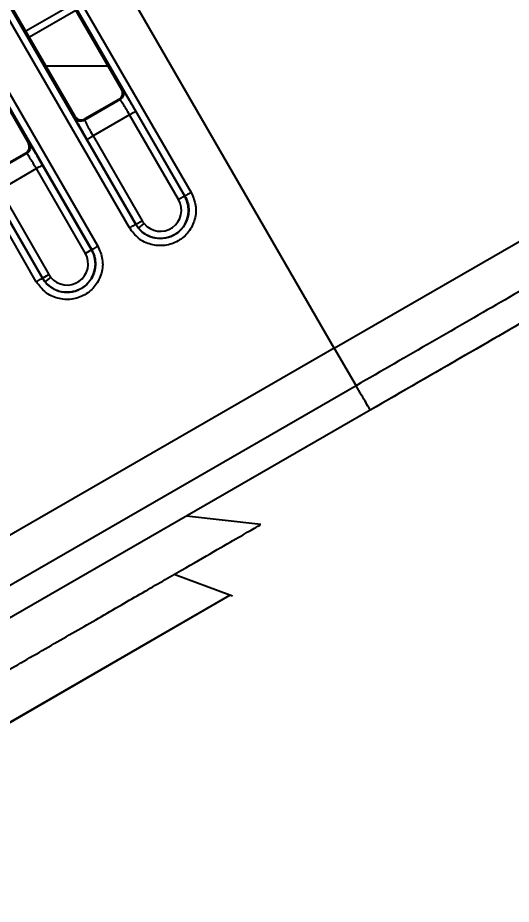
# Model space of a CAD drawing. Header units: millimetres. Extents: x 3916 to 10869, y 6515 to 11511.
# Drawn here: x 7161.07 to 7174.82, y 8827.42 to 8852.14 of the extents above; entities that cross this region are included whole.
import ezdxf

# ---------------------------------------------------------------- set-up
doc = ezdxf.new("R2010")
doc.units = ezdxf.units.MM
doc.header["$LTSCALE"] = 50
doc.header["$PDSIZE"] = -1
doc.linetypes.add('CENTERX2', pattern=[20.32, 12.7, -2.54, 2.54, -2.54])
doc.layers.add('CENTER_LINE', color=1, linetype='CENTERX2')
doc.layers.add('dim', color=4, linetype='Continuous', lineweight=18)
doc.styles.add('SLDTEXTSTYLE0', font='GULIM.TTC')
doc.dimstyles.new('ISO-25', dxfattribs={"dimtxt": 2.5, "dimasz": 2.5, "dimexe": 1.25, "dimexo": 0.625, "dimtad": 1, "dimtxsty": 'SLDTEXTSTYLE0', "dimcen": 2.5, "dimadec": 0, "dimazin": 0, "dimtfac": 1, "dimtmove": 0, "dimatfit": 3, "dimfxl": 0, "dimarcsym": 0})

# ---------------------------------------------------------------- blocks, each defined once
blk = doc.blocks.new('*D26')
at = {"layer": 'Defpoints', "color": 0}
for p in [(7076.309, 10374.327), (7115.34, 8872.803), (7170.485, 8777.288), (7168.471, 8417.732), (7076.309, 7240.741)]:
    blk.add_point(p, dxfattribs=at)
at = {"layer": 'dim', "color": 0, "lineweight": -2, "ltscale": 2}
blk.add_line((7176.735, 8766.463), (7354.177, 8459.124), dxfattribs=at)
blk.add_arc((7076.309, 8940.406), 530.736, 275.39976, 294.60024, dxfattribs=at)
at = {"layer": 'dim', "color": 0}
for points in [[(7301.069, 8450.437), (7293.425, 8465.247), (7341.677, 8480.775)], [(7125.861, 8420.349), (7126.646, 8403.701), (7076.309, 8409.669)]]:
    blk.add_solid(points, dxfattribs=at)
at = {"layer": 'dim', "color": 0, "insert": (7203.612, 8465.304), "char_height": 50, "attachment_point": 5, "rotation": 15, "style": 'SLDTEXTSTYLE0'}
blk.add_mtext('30%%d', dxfattribs=at)
blk = doc.blocks.new('*D28')
at = {"layer": 'Defpoints', "color": 0}
for p in [(7076.309, 9545.787), (7142.913, 8825.045), (7360.887, 8825.045)]:
    blk.add_point(p, dxfattribs=at)
at = {"layer": 'dim', "color": 0, "lineweight": -2, "ltscale": 2}
for p, q in [((7088.809, 9545.787), (7385.887, 9545.787)), ((7360.887, 9495.787), (7360.887, 8875.045)), ((7155.413, 8825.045), (7385.887, 8825.045))]:
    blk.add_line(p, q, dxfattribs=at)
at = {"layer": 'dim', "color": 0}
for points in [[(7369.22, 9495.787), (7352.554, 9495.787), (7360.887, 9545.787)], [(7352.554, 8875.045), (7369.22, 8875.045), (7360.887, 8825.045)]]:
    blk.add_solid(points, dxfattribs=at)
at = {"layer": 'dim', "color": 0, "insert": (7318.637, 9185.416), "char_height": 50, "attachment_point": 5, "rotation": 90, "style": 'SLDTEXTSTYLE0'}
blk.add_mtext('720,74', dxfattribs=at)
blk = doc.blocks.new('*D37')
at = {"layer": 'Defpoints', "color": 0}
for p in [(7269.115, 10680.896), (7076.309, 10374.327), (7170.485, 10314.286), (7115.34, 10218.771), (7076.309, 7240.741)]:
    blk.add_point(p, dxfattribs=at)
at = {"layer": 'dim', "color": 0, "lineweight": -2, "ltscale": 2}
for p, q in [((7076.309, 10386.827), (7076.309, 10739.893)), ((7176.735, 10325.111), (7370.672, 10661.019))]:
    blk.add_line(p, q, dxfattribs=at)
blk.add_arc((7076.309, 10151.168), 563.725, 65.08356, 84.91644, dxfattribs=at)
at = {"layer": 'dim', "color": 0}
for points in [[(7126.63, 10721.001), (7125.891, 10704.351), (7076.309, 10714.893)], [(7309.962, 10655.029), (7317.647, 10669.818), (7358.172, 10639.368)]]:
    blk.add_solid(points, dxfattribs=at)
at = {"layer": 'dim', "color": 0, "insert": (7232.274, 10733.235), "char_height": 50, "attachment_point": 5, "rotation": 345, "style": 'SLDTEXTSTYLE0'}
blk.add_mtext('30%%d', dxfattribs=at)

msp = doc.modelspace()

# ---------------------------------------------------------------- linework, layer by layer
at = {"color": 7, "linetype": 'Continuous', "lineweight": 25}
for p, q in [((7169.887, 8842.928), (7160.687, 8858.864)), ((7161.647, 8854.628), (7165.899, 8847.267)), ((7161.441, 8854.507), (7163.963, 8850.134)), ((7161.475, 8854.526), (7165.727, 8847.166)), ((7164.183, 8846.277), (7159.935, 8853.639)), ((7164.357, 8846.375), (7160.109, 8853.737)), ((7162.668, 8849.387), (7160.142, 8853.757)), ((7159.049, 8853.128), (7163.301, 8845.767)), ((7158.843, 8853.007), (7161.365, 8848.634)), ((7158.877, 8853.026), (7163.129, 8845.666)), ((7162.593, 8852.51), (7161.296, 8851.761)), ((7162.69, 8852.341), (7161.393, 8851.592)), ((7161.585, 8844.777), (7157.337, 8852.139)), ((7161.759, 8844.875), (7157.511, 8852.237)), ((7163.587, 8850.787), (7161.859, 8850.787)), ((7163.994, 8850.126), (7163.963, 8850.134)), ((7163.89, 8849.861), (7162.941, 8849.314)), ((7163.921, 8849.853), (7163.89, 8849.861)), ((7163.921, 8849.853), (7162.933, 8849.283)), ((7162.668, 8849.387), (7162.66, 8849.356)), ((7164.186, 8849.429), (7163.168, 8848.841)), ((7165.551, 8847.065), (7164.186, 8849.429)), ((7165.724, 8847.164), (7164.359, 8849.529)), ((7162.941, 8849.314), (7162.933, 8849.283)), ((7169.887, 8842.928), (7180.756, 8849.203)), ((7161.396, 8848.626), (7161.365, 8848.634)), ((7162.995, 8848.741), (7164.36, 8846.377)), ((7163.168, 8848.841), (7164.533, 8846.477)), ((7161.322, 8848.353), (7160.335, 8847.783)), ((7161.292, 8848.361), (7160.343, 8847.814)), ((7161.322, 8848.353), (7161.292, 8848.361)), ((7161.588, 8847.929), (7160.57, 8847.341)), ((7162.953, 8845.565), (7161.588, 8847.929)), ((7163.126, 8845.664), (7161.761, 8848.029)), ((7160.396, 8847.241), (7161.762, 8844.877)), ((7160.57, 8847.341), (7161.935, 8844.977)), ((7165.724, 8847.164), (7165.551, 8847.065)), ((7165.724, 8847.164), (7165.727, 8847.166)), ((7164.36, 8846.377), (7164.533, 8846.477)), ((7164.433, 8846.27), (7164.588, 8846.397)), ((7164.36, 8846.377), (7164.357, 8846.375)), ((7163.126, 8845.664), (7162.953, 8845.565)), ((7163.126, 8845.664), (7163.129, 8845.666)), ((7161.762, 8844.877), (7161.935, 8844.977)), ((7161.762, 8844.877), (7161.759, 8844.875)), ((7161.835, 8844.77), (7161.99, 8844.897)), ((7169.887, 8842.928), (7113.834, 8810.566)), ((7169.887, 8842.928), (7170.494, 8841.877)), ((7170.494, 8841.877), (7114.441, 8809.515)), ((7170.887, 8841.196), (7114.834, 8808.834)), ((7167.837, 8838.006), (7165.769, 8838.241)), ((7166.976, 8836.034), (7165.426, 8836.613)), ((7156.053, 8829.727), (7166.976, 8836.034)), ((7167.056, 8836.004), (7166.976, 8836.034))]:
    msp.add_line(p, q, dxfattribs=at)
msp.add_line((7121.398, 8809.643), (7166.976, 8836.034))
for centre, radius, start, end in [((7165.042, 8846.771), 0.788, 309.3442, 30), ((7165.042, 8846.771), 0.588, 219.4185, 30), ((7165.042, 8846.771), 0.588, 210, 219.4185), ((7165.042, 8846.771), 0.788, 210, 219.4185), ((7165.042, 8846.771), 0.788, 219.4185, 309.3442), ((7162.444, 8845.271), 0.788, 309.3434, 30), ((7162.444, 8845.271), 0.588, 219.4177, 30), ((7162.444, 8845.271), 0.588, 210, 219.4177), ((7162.444, 8845.271), 0.788, 210, 219.4177), ((7162.444, 8845.271), 0.788, 219.4177, 309.3434)]:
    msp.add_arc(centre, radius, start, end, dxfattribs=at)
for points, knots in [([(7163.89, 8849.861), (7163.911, 8849.877), (7163.953, 8849.908), (7163.988, 8849.981), (7163.994, 8850.061), (7163.974, 8850.11), (7163.963, 8850.134)], [0, 0, 0, 0, 0.248257, 0.499844, 0.749006, 1, 1, 1, 1]), ([(7164.359, 8849.529), (7164.308, 8849.616), (7164.207, 8849.791), (7164.088, 8849.986), (7164.014, 8850.103), (7164.001, 8850.118), (7163.994, 8850.126)], [0, 0, 0, 0, 0.280483, 0.559647, 0.779743, 1, 1, 1, 1]), ([(7164.186, 8849.429), (7164.154, 8849.483), (7164.09, 8849.594), (7164.007, 8849.729), (7163.957, 8849.807), (7163.929, 8849.846), (7163.924, 8849.85), (7163.921, 8849.853)], [0, 0, 0, 0, 0.242656, 0.499203, 0.712981, 0.847438, 1, 1, 1, 1]), ([(7162.668, 8849.387), (7162.684, 8849.365), (7162.716, 8849.323), (7162.789, 8849.289), (7162.869, 8849.282), (7162.917, 8849.303), (7162.941, 8849.314)], [0, 0, 0, 0, 0.250995, 0.500158, 0.751744, 1, 1, 1, 1]), ([(7162.66, 8849.356), (7162.666, 8849.341), (7162.676, 8849.312), (7162.765, 8849.147), (7162.876, 8848.948), (7162.955, 8848.81), (7162.995, 8848.741)], [0, 0, 0, 0, 0.279482, 0.558654, 0.778738, 1, 1, 1, 1]), ([(7162.933, 8849.283), (7162.934, 8849.279), (7162.935, 8849.272), (7162.955, 8849.228), (7162.997, 8849.146), (7163.073, 8849.007), (7163.137, 8848.895), (7163.168, 8848.841)], [0, 0, 0, 0, 0.1525343, 0.2869826, 0.5007976, 0.7573256, 1, 1, 1, 1]), ([(7161.292, 8848.361), (7161.313, 8848.377), (7161.355, 8848.408), (7161.389, 8848.481), (7161.396, 8848.561), (7161.376, 8848.61), (7161.365, 8848.634)], [0, 0, 0, 0, 0.248257, 0.499844, 0.749006, 1, 1, 1, 1]), ([(7161.761, 8848.029), (7161.71, 8848.116), (7161.608, 8848.291), (7161.49, 8848.486), (7161.416, 8848.603), (7161.402, 8848.618), (7161.396, 8848.626)], [0, 0, 0, 0, 0.280483, 0.559648, 0.779743, 1, 1, 1, 1]), ([(7161.588, 8847.929), (7161.556, 8847.983), (7161.492, 8848.094), (7161.409, 8848.229), (7161.359, 8848.307), (7161.331, 8848.346), (7161.326, 8848.35), (7161.322, 8848.353)], [0, 0, 0, 0, 0.242656, 0.499203, 0.712981, 0.847438, 1, 1, 1, 1]), ([(7181.344, 8848.142), (7181.344, 8848.142), (7181.414, 8848.182), (7181.172, 8848.042), (7180.592, 8847.707), (7179.572, 8847.118), (7178.216, 8846.336), (7176.561, 8845.38), (7174.673, 8844.29), (7172.624, 8843.107), (7171.204, 8842.287), (7170.494, 8841.877)], [0, 0, 0, 0, 0.000003, 0.125003, 0.250007, 0.375011, 0.500009, 0.625007, 0.750004, 0.875001, 1, 1, 1, 1]), ([(7165.899, 8847.267), (7165.951, 8847.148), (7166.055, 8846.908), (7166.021, 8846.508), (7165.848, 8846.153), (7165.549, 8845.892), (7165.173, 8845.764), (7164.779, 8845.791), (7164.416, 8845.962), (7164.261, 8846.172), (7164.183, 8846.277)], [0, 0, 0, 0, 0.125054, 0.250045, 0.375039, 0.500033, 0.625026, 0.750018, 0.875009, 1, 1, 1, 1]), ([(7165.727, 8847.166), (7165.755, 8847.108), (7165.809, 8846.997), (7165.838, 8846.816), (7165.829, 8846.645), (7165.775, 8846.447), (7165.654, 8846.246), (7165.451, 8846.079), (7165.205, 8845.981), (7164.965, 8845.972), (7164.763, 8846.024), (7164.608, 8846.102), (7164.464, 8846.218), (7164.393, 8846.322), (7164.357, 8846.375)], [0, 0, 0, 0, 0.077175, 0.150034, 0.218572, 0.282785, 0.397749, 0.495555, 0.596373, 0.71381, 0.779074, 0.84853, 0.922174, 1, 1, 1, 1]), ([(7181.045, 8847.061), (7180.977, 8847.022), (7180.843, 8846.944), (7179.776, 8846.329), (7178.154, 8845.392), (7176.023, 8844.162), (7173.546, 8842.732), (7171.774, 8841.708), (7170.887, 8841.196)], [0, 0, 0, 0, 0.166667, 0.333342, 0.500008, 0.666672, 0.833335, 1, 1, 1, 1]), ([(7163.301, 8845.767), (7163.353, 8845.648), (7163.457, 8845.408), (7163.423, 8845.008), (7163.25, 8844.653), (7162.951, 8844.392), (7162.575, 8844.264), (7162.181, 8844.291), (7161.818, 8844.462), (7161.663, 8844.672), (7161.585, 8844.777)], [0, 0, 0, 0, 0.125054, 0.2500451, 0.3750387, 0.5000328, 0.625026, 0.7500177, 0.8750088, 1, 1, 1, 1]), ([(7163.129, 8845.666), (7163.157, 8845.608), (7163.211, 8845.497), (7163.239, 8845.316), (7163.231, 8845.145), (7163.177, 8844.947), (7163.056, 8844.746), (7162.853, 8844.579), (7162.607, 8844.481), (7162.367, 8844.472), (7162.164, 8844.524), (7162.01, 8844.602), (7161.865, 8844.718), (7161.795, 8844.822), (7161.759, 8844.875)], [0, 0, 0, 0, 0.077175, 0.150034, 0.218572, 0.282785, 0.397749, 0.495555, 0.596373, 0.71381, 0.779074, 0.84853, 0.922174, 1, 1, 1, 1]), ([(7157.538, 8832.06), (7157.95, 8832.298), (7158.775, 8832.774), (7160.127, 8833.554), (7161.498, 8834.346), (7162.848, 8835.125), (7164.122, 8835.861), (7165.271, 8836.524), (7166.25, 8837.09), (7167.027, 8837.538), (7167.554, 8837.842), (7167.824, 8837.998), (7167.809, 8837.99), (7167.804, 8837.987)], [0, 0, 0, 0, 0.094818, 0.189635, 0.284453, 0.379271, 0.474089, 0.568906, 0.663724, 0.758542, 0.853359, 0.948177, 1, 1, 1, 1])]:
    msp.add_open_spline(points, degree=3, knots=knots, dxfattribs=at)
for points in [[(7163.994, 8850.126), (7164.004, 8850.102), (7164.025, 8850.053), (7164.018, 8849.973), (7163.984, 8849.9), (7163.942, 8849.869), (7163.921, 8849.853)], [(7164.359, 8849.529), (7164.356, 8849.527), (7164.35, 8849.524), (7164.31, 8849.5), (7164.253, 8849.468), (7164.208, 8849.442), (7164.186, 8849.429)], [(7162.66, 8849.356), (7162.676, 8849.335), (7162.707, 8849.292), (7162.78, 8849.258), (7162.861, 8849.251), (7162.909, 8849.272), (7162.933, 8849.283)], [(7161.396, 8848.626), (7161.406, 8848.602), (7161.427, 8848.553), (7161.42, 8848.473), (7161.386, 8848.4), (7161.344, 8848.369), (7161.322, 8848.353)], [(7162.995, 8848.741), (7162.998, 8848.743), (7163.004, 8848.746), (7163.044, 8848.77), (7163.101, 8848.802), (7163.145, 8848.828), (7163.168, 8848.841)], [(7161.761, 8848.029), (7161.758, 8848.027), (7161.752, 8848.024), (7161.711, 8848), (7161.655, 8847.968), (7161.61, 8847.942), (7161.588, 8847.929)], [(7165.899, 8847.267), (7165.877, 8847.254), (7165.832, 8847.229), (7165.776, 8847.196), (7165.736, 8847.172), (7165.73, 8847.168), (7165.727, 8847.166)], [(7164.183, 8846.277), (7164.205, 8846.29), (7164.25, 8846.315), (7164.307, 8846.348), (7164.347, 8846.37), (7164.354, 8846.374), (7164.357, 8846.375)], [(7163.301, 8845.767), (7163.279, 8845.754), (7163.234, 8845.729), (7163.178, 8845.696), (7163.138, 8845.672), (7163.132, 8845.668), (7163.129, 8845.666)], [(7161.585, 8844.777), (7161.607, 8844.79), (7161.652, 8844.815), (7161.709, 8844.848), (7161.749, 8844.87), (7161.756, 8844.874), (7161.759, 8844.875)], [(7170.887, 8841.196), (7170.881, 8841.207), (7170.869, 8841.227), (7170.779, 8841.384), (7170.649, 8841.608), (7170.546, 8841.788), (7170.494, 8841.877)]]:
    msp.add_open_spline(points, degree=3, dxfattribs=at)
at = {"layer": 'CENTER_LINE'}
msp.add_line((7190.693, 8852.632), (7095.179, 8797.486), dxfattribs=at)

# ---------------------------------------------------------------- dimensions: what is measured, and where the dimension line sits
at = {"layer": 'dim', "ltscale": 2}
dim = msp.add_angular_dim_2l(base=(7269.115, 10680.896), line1=((7076.309, 7240.741), (7076.309, 10374.327)), line2=((7170.485, 10314.286), (7115.34, 10218.771)), dimstyle='ISO-25', override={"dimscale": 20}, dxfattribs=at)
dim.commit()
dim.dimension.update_dxf_attribs({"geometry": '*D37', "text_midpoint": (7222.212, 10695.685), "dimtype": 162})
dim = msp.add_angular_dim_2l(base=(7168.471, 8417.732), line1=((7170.485, 8777.288), (7115.34, 8872.803)), line2=((7076.309, 7240.741), (7076.309, 10374.327)), dimstyle='ISO-25', override={"dimscale": 20}, dxfattribs=at)
dim.commit()
dim.dimension.update_dxf_attribs({"geometry": '*D26', "text_midpoint": (7203.612, 8465.304)})
dim = msp.add_linear_dim(base=(7360.887, 8825.045), p1=(7076.309, 9545.787), p2=(7142.913, 8825.045), angle=90, dimstyle='ISO-25', override={"dimscale": 20}, dxfattribs=at)
dim.commit()
dim.dimension.update_dxf_attribs({"geometry": '*D28', "text_midpoint": (7318.637, 9185.416)})

doc.saveas('drawing.dxf')
